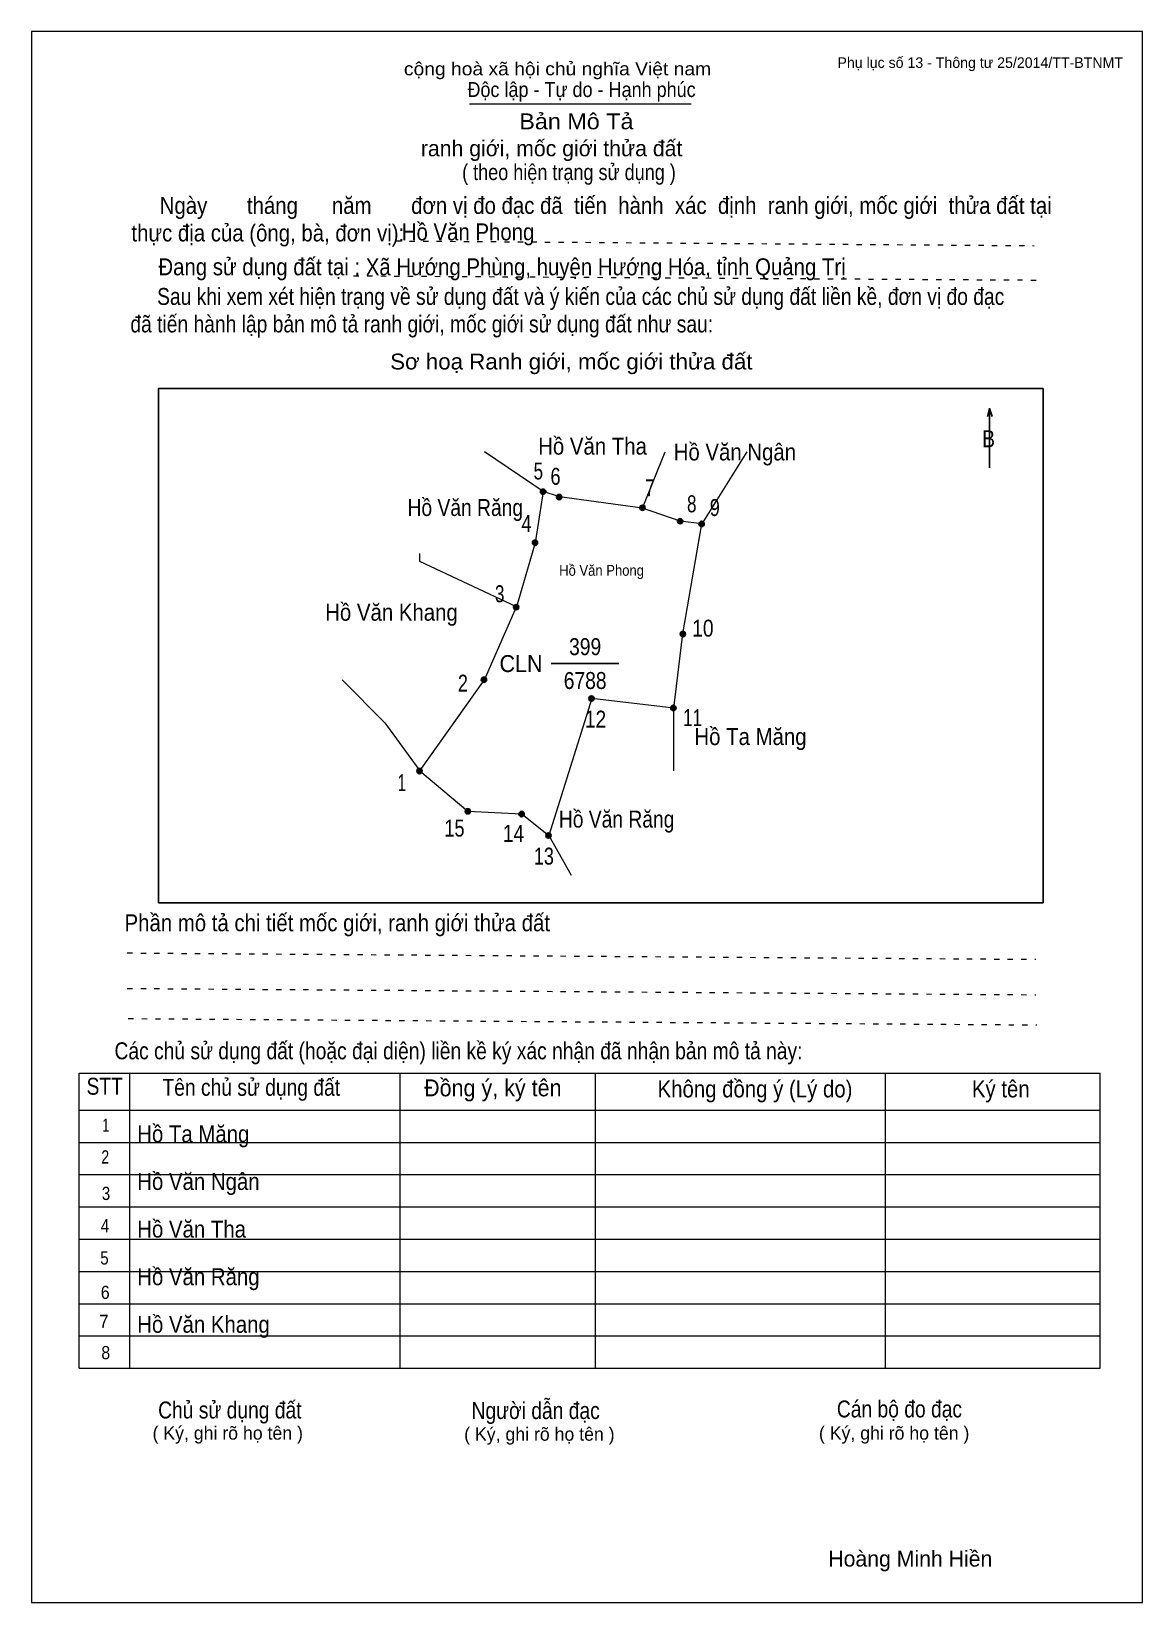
# Model space of a CAD drawing. Header units: centimetres. Extents: x 0 to 21, y 0 to 29.7.
import ezdxf
from ezdxf.enums import TextEntityAlignment as Align

# ---------------------------------------------------------------- set-up
doc = ezdxf.new("R2010")
doc.units = ezdxf.units.CM
doc.header["$LTSCALE"] = 0.13
doc.linetypes.add('DOTTED', pattern=[1.5, 0.3, -1.2])
for name, color, linetype, lineweight in [('1', 7, 'Continuous', 13), ('32', 7, 'Continuous', 25), ('33', 7, 'Continuous', 25), ('61', 7, 'Continuous', 13), ('62', 7, 'Continuous', 13)]:
    doc.layers.add(name, color=color, linetype=linetype, lineweight=lineweight)
doc.layers.add('34', color=7, linetype='Continuous')
doc.layers.add('63', color=7, linetype='Continuous')

msp = doc.modelspace()

# ---------------------------------------------------------------- hatches: boundary and pattern name
at = {"layer": '32'}
for points in [[(9.7199, 21, 1), (9.6199, 21, 1)], [(10.0246, 20.8984, 1), (9.9246, 20.8984, 1)], [(11.5988, 20.6953, 1), (11.4988, 20.6953, 1)], [(12.3098, 20.4414, 1), (12.2098, 20.4414, 1)], [(12.716, 20.3906, 1), (12.616, 20.3906, 1)], [(9.5676, 20.0352, 1), (9.4676, 20.0352, 1)], [(9.2121, 18.8164, 1), (9.1121, 18.8164, 1)], [(12.3605, 18.3086, 1), (12.2605, 18.3086, 1)], [(8.6027, 17.4453, 1), (8.5027, 17.4453, 1)], [(10.634, 17.0898, 1), (10.534, 17.0898, 1)], [(12.1828, 16.9121, 1), (12.0828, 16.9121, 1)], [(7.384, 15.7188, 1), (7.284, 15.7188, 1)], [(8.298, 14.957, 1), (8.198, 14.957, 1)], [(9.3137, 14.9062, 1), (9.2137, 14.9062, 1)], [(9.8215, 14.5, 1), (9.7215, 14.5, 1)]]:
    msp.add_hatch(color=256, dxfattribs=at).paths.add_polyline_path(points)

# ---------------------------------------------------------------- linework, layer by layer
at = {"layer": '1'}
msp.add_lwpolyline([(21, 0), (21, 29.7), (0, 29.7), (0, 0)], close=True, dxfattribs=at)
at = {"layer": '32'}
for centre in [(9.6699, 21), (9.9746, 20.8984), (11.5488, 20.6953), (12.2598, 20.4414), (12.666, 20.3906), (9.5176, 20.0352), (9.1621, 18.8164), (12.3105, 18.3086), (8.5527, 17.4453), (10.584, 17.0898), (12.1328, 16.9121), (7.334, 15.7188), (8.248, 14.957), (9.2637, 14.9062), (9.7715, 14.5)]:
    msp.add_circle(centre, 0.05, dxfattribs=at)
at = {"layer": '33'}
msp.add_line((9.82, 17.75), (11.1, 17.75), dxfattribs=at)
at = {"layer": '61'}
for p, q in [((9.67, 21), (8.56, 21.75)), ((13.52, 21.75), (12.67, 20.39)), ((12.14, 15.72), (12.14, 16.91))]:
    msp.add_line(p, q, dxfattribs=at)
for points in [[(12.67, 20.39), (12.26, 20.44), (11.55, 20.69), (11.98, 21.75)], [(9.67, 21), (9.52, 20.03), (9.17, 18.82)], [(11.55, 20.69), (9.98, 20.9), (9.67, 21)], [(12.14, 16.91), (12.31, 18.31), (12.67, 20.39)], [(9.17, 18.82), (7.34, 19.68), (7.34, 19.83)], [(7.34, 15.72), (8.56, 17.44), (9.17, 18.82)], [(5.87, 17.44), (6.68, 16.63), (7.34, 15.72)], [(12.14, 16.91), (10.59, 17.09), (9.78, 14.5), (10.2, 13.75)], [(7.34, 15.72), (8.25, 14.96), (9.27, 14.91), (9.78, 14.5)]]:
    msp.add_lwpolyline(points, dxfattribs=at)
at = {"layer": '62'}
for p, q in [((8.28, 28.33), (12.47, 28.33)), ((0.9, 10.01), (20.2, 10.01)), ((0.9, 4.43), (0.9, 10.01)), ((1.86, 4.43), (1.86, 10.01)), ((6.97, 4.43), (6.97, 9.99)), ((10.66, 4.43), (10.66, 9.99)), ((16.14, 4.43), (16.14, 10.01)), ((20.2, 4.43), (20.2, 10.01)), ((0.9, 9.31), (20.2, 9.31)), ((0.9, 8.7), (20.2, 8.7)), ((0.9, 8.09), (20.2, 8.09)), ((0.9, 7.48), (20.2, 7.48)), ((0.9, 6.87), (20.2, 6.87)), ((0.9, 6.26), (20.2, 6.26)), ((0.9, 5.65), (20.2, 5.65)), ((0.9, 5.04), (20.2, 5.04)), ((0.9, 4.43), (20.2, 4.43))]:
    msp.add_line(p, q, dxfattribs=at)
at = {"layer": '62', "linetype": 'DOTTED'}
for p, q in [((6.89, 25.74), (18.95, 25.65)), ((6.09, 25.08), (19.04, 25)), ((1.81, 12.28), (18.98, 12.16)), ((1.81, 11.61), (18.98, 11.49)), ((1.83, 11.04), (19, 10.92))]:
    msp.add_line(p, q, dxfattribs=at)
at = {"layer": '62', "lineweight": 25}
for p, q in [((18.11, 22.58), (18.11, 21.45)), ((18.11, 22.57), (18.07, 22.42)), ((18.11, 22.57), (18.16, 22.42))]:
    msp.add_line(p, q, dxfattribs=at)
msp.add_lwpolyline([(2.4, 13.23), (19.12, 13.23), (19.12, 22.95), (2.4, 22.95)], close=True, dxfattribs=at)

# ---------------------------------------------------------------- texts
at = {"layer": '32'}
for s, width, p in [('5', 0.75, (9.58, 21.23)), ('6', 0.8, (9.905, 21.13)), ('7', 0.75, (11.69, 20.91)), ('8', 0.75, (12.48, 20.61)), ('9', 0.8, (12.915, 20.54)), ('4', 0.8, (9.355, 20.24)), ('3', 0.75, (8.85, 18.91)), ('10', 0.85, (12.69, 18.26)), ('2', 0.8, (8.155, 17.22)), ('12', 0.85, (10.66, 16.54)), ('11', 0.75, (12.495, 16.57)), ('1', 0.65, (7, 15.34)), ('15', 0.8, (7.995, 14.48)), ('14', 0.85, (9.11, 14.38)), ('13', 0.8, (9.685, 13.95))]:
    msp.add_text(s, height=0.32, dxfattribs=dict(at, width=width)).set_placement(p, align=Align.CENTER)
at = {"layer": '33'}
for s, height, width, p in [('Hồ Văn Tha', 0.32, 0.9, (10.605, 21.7)), ('Hồ Văn Ngân', 0.32, 0.9, (13.295, 21.59)), ('Hồ Văn Răng', 0.32, 0.85, (8.2, 20.54)), ('Hồ Văn Phong', 0.2047, 0.9, (10.775, 19.41)), ('Hồ Văn Khang', 0.32, 0.9, (6.805, 18.56)), ('399', 0.32, 0.85, (10.465, 17.91)), ('6788', 0.32, 0.85, (10.465, 17.27)), ('Hồ Ta Măng', 0.32, 0.9, (13.59, 16.21)), ('Hồ Văn Răng', 0.32, 0.85, (11.06, 14.65))]:
    msp.add_text(s, height=height, dxfattribs=dict(at, width=width)).set_placement(p, align=Align.CENTER)
at = {"layer": '33', "width": 0.95}
msp.add_text('CLN', height=0.32, dxfattribs=at).set_placement((9.66, 17.59), align=Align.RIGHT)
at = {"layer": '34', "width": 0.9}
for s, p in [('Hồ Văn Phong', (7, 25.75)), ('Hồ Ta Măng', (2, 8.7)), ('Hồ Văn Ngân', (2, 7.8)), ('Hồ Văn Tha', (2, 6.9)), ('Hồ Văn Răng', (2, 6)), ('Hồ Văn Khang', (2, 5.1))]:
    msp.add_text(s, height=0.32, dxfattribs=at).set_placement(p)
at = {"layer": '62'}
for s, height, width, p in [('cộng hoà xã hội chủ nghĩa Việt nam', 0.2474, 1.1, (7.04, 28.87)), ('Độc lập - Tự do - Hạnh phúc', 0.2828, 0.9, (8.24, 28.46)), ('Bản Mô Tả', 0.3, 1.1, (9.22, 27.85)), ('( theo hiện trạng sử dụng )', 0.3, 0.85, (8.14, 26.89)), ('     Ngày       tháng      năm       đơn vị đo đạc đã  tiến  hành  xác  định  ranh giới, mốc giới  thửa đất tại ', 0.32, 0.9, (1.89, 26.25)), ('thực địa của (ông, bà, đơn vị): ', 0.32, 0.9, (1.89, 25.73)), ('Đang sử dụng đất tại : Xã Hướng Phùng, huyện Hướng Hóa, tỉnh Quảng Trị', 0.32, 0.9, (2.4, 25.09)), ('     Sau khi xem xét hiện trạng về sử dụng đất và ý kiến của các chủ sử dụng đất liền kề, đơn vị đo đạc ', 0.32, 0.85, (1.87, 24.53)), ('đã tiến hành lập bản mô tả ranh giới, mốc giới sử dụng đất như sau:', 0.32, 0.85, (1.87, 24.01)), ('Sơ hoạ Ranh giới, mốc giới thửa đất', 0.3, 1.05, (6.78, 23.31)), ('B', 0.32, 0.85, (17.97, 21.84)), ('Phần mô tả chi tiết mốc giới, ranh giới thửa đất ', 0.32, 0.9, (1.76, 12.69)), ('Các chủ sử dụng đất (hoặc đại diện) liền kề ký xác nhận đã nhận bản mô tả này:', 0.32, 0.85, (1.57, 10.27))]:
    msp.add_text(s, height=height, dxfattribs=dict(at, width=width)).set_placement(p)
msp.add_text('ranh giới, mốc giới thửa đất', height=0.3, dxfattribs=at).set_placement((7.36, 27.34))
for s, height, width, p in [('STT', 0.32, 0.85, (1.385, 9.6)), ('Tên chủ sử dụng đất', 0.32, 0.85, (4.155, 9.58)), ('Đồng ý, ký tên', 0.32, 0.95, (8.72, 9.57)), ('Không đồng ý (Lý do)', 0.32, 0.9, (13.675, 9.55)), ('Ký tên', 0.32, 0.9, (18.32, 9.55)), ('1', 0.25, 0.7, (1.405, 8.9)), ('2', 0.25, 0.8, (1.395, 8.3)), ('3', 0.25, 0.85, (1.41, 7.61)), ('4', 0.25, 0.85, (1.39, 7)), ('5', 0.25, 0.85, (1.38, 6.39)), ('6', 0.25, 0.9, (1.395, 5.74)), ('7', 0.25, 0.95, (1.37, 5.19)), ('8', 0.25, 0.9, (1.405, 4.6)), ('Người dẫn đạc', 0.32, 0.85, (9.53, 3.47)), ('Chủ sử dụng đất', 0.32, 0.85, (3.75, 3.48)), ('Cán bộ đo đạc', 0.32, 0.85, (16.405, 3.5))]:
    msp.add_text(s, height=height, dxfattribs=dict(at, width=width)).set_placement(p, align=Align.CENTER)
for p in [(3.71, 3.08), (9.6, 3.06), (16.305, 3.08)]:
    msp.add_text('( Ký, ghi rõ họ tên )', height=0.25, dxfattribs=at).set_placement(p, align=Align.CENTER)
at = {"layer": '63'}
msp.add_text('Phụ lục số 13 - Thông tư 25/2014/TT-BTNMT', height=0.2, dxfattribs=at).set_placement((20.63, 29.01), align=Align.RIGHT)
msp.add_text('Hoàng Minh Hiền', height=0.3, dxfattribs=at).set_placement((16.61, 0.68), align=Align.CENTER)

doc.saveas('drawing.dxf')
